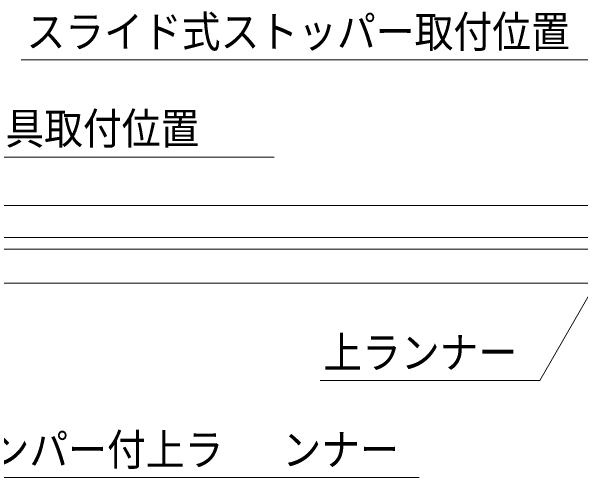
# Model space of a CAD drawing. Units: millimetres, scale not verified. Extents: x -6062 to 6062, y -3045 to 3045.
# Drawn here: x -3936 to -3350, y 120 to 600 of the extents above; entities that cross this region are included whole.
import ezdxf
from ezdxf.enums import TextEntityAlignment as Align

# ---------------------------------------------------------------- set-up
doc = ezdxf.new("R2010")
doc.units = ezdxf.units.MM
doc.header["$LTSCALE"] = 20
doc.layers.add('0-2_2寸法-3', color=7, linetype='Continuous', lineweight=9)
doc.layers.add('0-3_3一般', color=7, linetype='Continuous', lineweight=9)
doc.styles.add('ＭＳ ゴシック', font='')
doc.styles.get('ＭＳ ゴシック').set_extended_font_data('MS Gothic')

# ---------------------------------------------------------------- blocks, each defined once
blk = doc.blocks.new('グループ-156')
at = {"layer": '0-3_3一般'}
for p, q in [((18030, 8000), (-76990, 8000)), ((-76990, 7340), (18030, 7340)), ((-29320, 7100), (-53320, 7100)), ((-29640, 6400), (-53000, 6400))]:
    blk.add_line(p, q, dxfattribs=at)
blk = doc.blocks.new('グループ-157')
at = {"layer": '0-3_3一般'}
blk.add_line((19736.5, 8000), (-78863.5, 8000), dxfattribs=at)
blk = doc.blocks.new('グループ-158')
at = {"layer": '0-3_3一般'}
for name in ['グループ-157', 'グループ-156']:
    blk.add_blockref(name, (0, 0), dxfattribs=at)

msp = doc.modelspace()

# ---------------------------------------------------------------- linework, layer by layer
at = {"layer": '0-2_2寸法-3'}
for points in [[(-3217.5, 392), (-3308.72, 550), (-3925.5, 550)], [(-4300.5, 391.8), (-4266.9, 450), (-3664.97, 450)], [(-3515.94, 120), (-4114.78, 120), (-4261.02, 373.3)], [(-3617.56, 220), (-3391.64, 220), (-3303.4, 372.84)]]:
    msp.add_lwpolyline(points, dxfattribs=at)

# ---------------------------------------------------------------- block references
at = {"layer": '0-3_3一般', "xscale": 0.05, "yscale": 0.05}
msp.add_blockref('グループ-158', (-1787.5, 0), dxfattribs=at)

# ---------------------------------------------------------------- texts
at = {"layer": '0-2_2寸法-3', "style": 'ＭＳ ゴシック', "width": 0.9}
for s, p in [('スライド式ストッパー取付位置', (-3920.06, 552.97)), ('スライド式受け金具取付位置', (-4261.5, 453.34)), ('上ランナー', (-3614.52, 222.77)), ('ダブルダンパー付上ラ', (-4116.88, 122.77)), ('ンナー', (-3656.57, 122.77))]:
    msp.add_text(s, height=32.55, dxfattribs=at).set_placement(p, align=Align.BOTTOM_LEFT)

doc.saveas('drawing.dxf')
